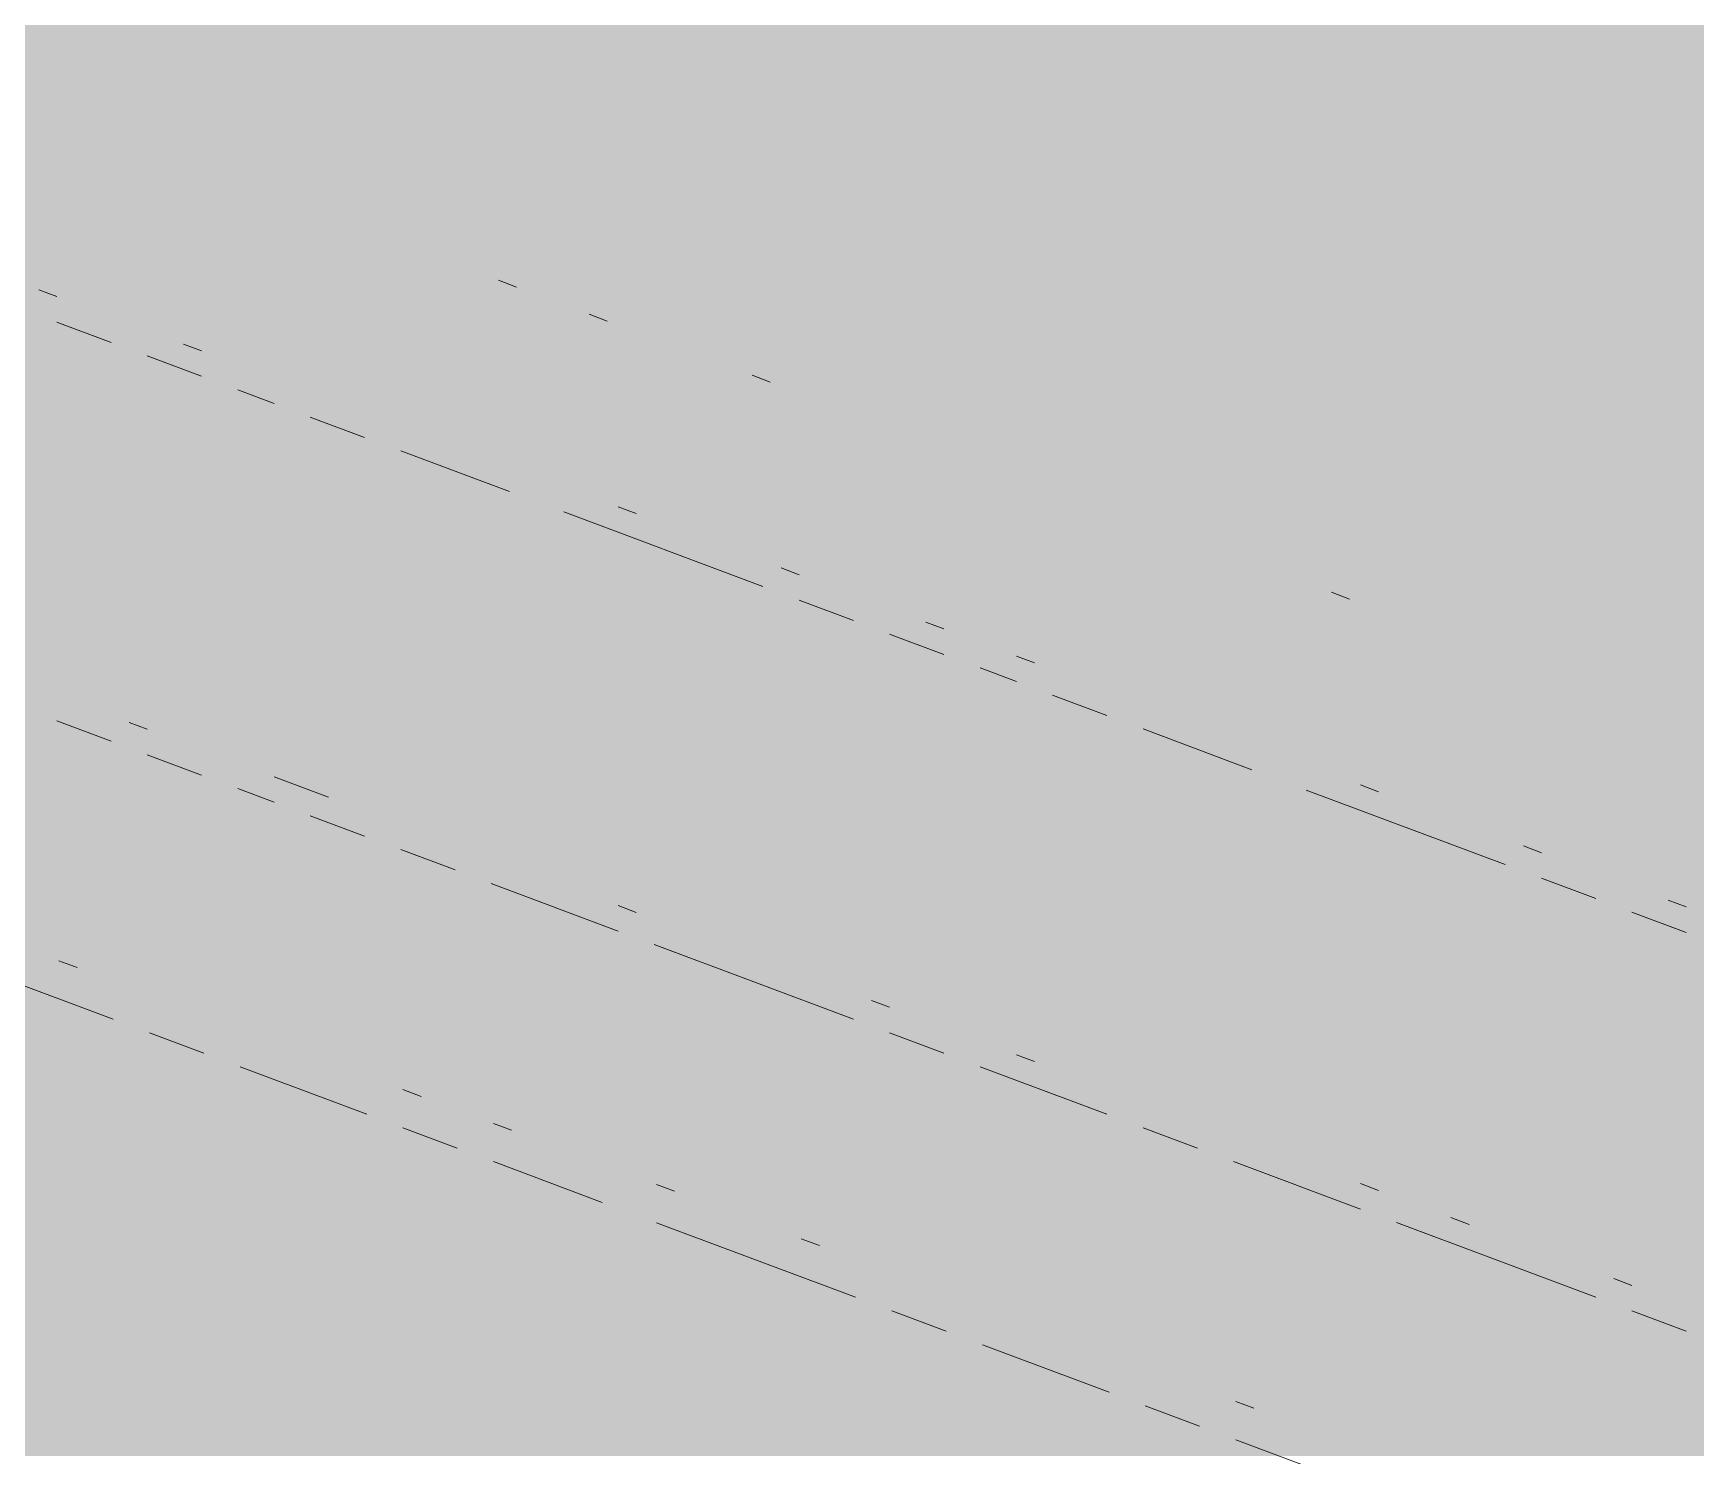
# Paper-space layout '03 3D Building and Roof' of a CAD drawing. Header units: millimetres. Extents: x 5 to 415, y 5 to 292.
# Drawn here: x 163.49 to 169.2, y 112.69 to 117.57 of the extents above; entities that cross this region are included whole.
import ezdxf

# ---------------------------------------------------------------- set-up
doc = ezdxf.new("R2010")
doc.units = ezdxf.units.MM
doc.layers.add('EXISTING', color=7, linetype='Continuous')
doc.layers.add('IMAGES', color=7, linetype='Continuous')

# ---------------------------------------------------------------- blocks, each defined once
blk = doc.blocks.new('SHEET_03')
at = {"layer": 'EXISTING', "color": 250, "lineweight": 9}
for p, q in [((165.1544, 116.6996), (165.0923, 116.7229)), ((163.5129, 116.6903), (163.5751, 116.667)), ((165.4653, 116.5831), (165.4032, 116.6064)), ((163.7616, 116.5097), (163.5751, 116.5796)), ((164.0103, 116.5039), (164.0725, 116.4806)), ((164.0725, 116.3932), (163.886, 116.4631)), ((166.0249, 116.3735), (165.9628, 116.3968)), ((164.3212, 116.3001), (164.1969, 116.3466)), ((164.6321, 116.1836), (164.4456, 116.2535)), ((165.1295, 115.9973), (164.7565, 116.137)), ((166, 115.6712), (165.3161, 115.9274)), ((165.5026, 115.9449), (165.5648, 115.9216)), ((166.0622, 115.7353), (166.1244, 115.712)), ((166.3109, 115.5547), (166.1244, 115.6246)), ((168.0146, 115.6282), (167.9524, 115.6515)), ((166.6218, 115.4382), (166.4353, 115.5081)), ((166.5596, 115.5489), (166.6218, 115.5257)), ((166.8705, 115.3451), (166.7461, 115.3917)), ((166.8705, 115.4325), (166.9327, 115.4092)), ((167.1814, 115.2286), (166.9949, 115.2985)), ((163.7616, 115.1403), (163.5751, 115.2102)), ((163.8238, 115.2044), (163.886, 115.1811)), ((167.6788, 115.0423), (167.3057, 115.182)), ((164.0725, 115.0239), (163.886, 115.0937)), ((164.3212, 115.0181), (164.5077, 114.9482)), ((168.0519, 114.9899), (168.1141, 114.9666)), ((164.3212, 114.9307), (164.1969, 114.9773)), ((168.5493, 114.7162), (167.8653, 114.9724)), ((164.6321, 114.8142), (164.4456, 114.8841)), ((164.943, 114.6978), (164.7565, 114.7677)), ((168.6115, 114.7803), (168.6737, 114.757)), ((165.5026, 114.4881), (165.0673, 114.6512)), ((168.8602, 114.5997), (168.6737, 114.6696)), ((169.1089, 114.594), (169.1711, 114.5707)), ((165.5026, 114.5755), (165.5648, 114.5523)), ((169.1711, 114.4833), (168.9845, 114.5531)), ((163.7692, 114.1853), (163.0852, 114.4415)), ((166.3109, 114.1853), (165.6269, 114.4416)), ((163.5826, 114.3863), (163.6448, 114.363)), ((166.3731, 114.2495), (166.4353, 114.2262)), ((164.0801, 114.0688), (163.8935, 114.1387)), ((166.6218, 114.0689), (166.4353, 114.1388)), ((164.6397, 113.8592), (164.2044, 114.0222)), ((167.1814, 113.8593), (166.7461, 114.0223)), ((166.8705, 114.0631), (166.9327, 114.0398)), ((164.764, 113.9437), (164.8262, 113.9204)), ((164.9506, 113.7427), (164.764, 113.8126)), ((165.0749, 113.8273), (165.1371, 113.804)), ((167.4923, 113.7428), (167.3057, 113.8127)), ((165.448, 113.5564), (165.0749, 113.6962)), ((168.0519, 113.5332), (167.6166, 113.6962)), ((165.6345, 113.6176), (165.6967, 113.5943)), ((168.0519, 113.6206), (168.1141, 113.5973)), ((168.3628, 113.5041), (168.4249, 113.4808)), ((166.3185, 113.2303), (165.6345, 113.4865)), ((168.8602, 113.2304), (168.1762, 113.4866)), ((166.1319, 113.4313), (166.1941, 113.408)), ((168.9224, 113.2945), (168.9845, 113.2712)), ((166.6294, 113.1139), (166.4428, 113.1837)), ((169.1711, 113.1139), (168.9845, 113.1838)), ((167.189, 112.9042), (166.7537, 113.0673)), ((167.4998, 112.7878), (167.3133, 112.8576)), ((167.6242, 112.8723), (167.6864, 112.849)), ((167.9973, 112.6014), (167.6242, 112.7412))]:
    blk.add_line(p, q, dxfattribs=at)
at = {"layer": 'IMAGES', "color": 7}
for points in [[(163.3549, 117.4857), (163.6976, 117.4857), (163.3549, 117.6571), (163.6976, 117.6571)], [(163.6976, 117.4857), (168.8385, 117.4857), (163.6976, 117.6571), (168.8385, 117.6571)], [(168.8385, 117.4857), (169.1812, 117.4857), (168.8385, 117.6571), (169.1812, 117.6571)], [(169.1812, 117.4857), (169.3526, 117.4857), (169.1812, 117.6571), (169.3526, 117.6571)], [(163.3549, 117.1429), (163.5262, 117.1429), (163.3549, 117.4857), (163.5262, 117.4857)], [(163.5262, 117.1429), (163.6976, 117.1429), (163.5262, 117.4857), (163.6976, 117.4857)], [(163.6976, 117.3143), (163.869, 117.3143), (163.6976, 117.4857), (163.869, 117.4857)], [(163.869, 117.3143), (164.0403, 117.3143), (163.869, 117.4857), (164.0403, 117.4857)], [(164.0403, 117.3143), (164.2117, 117.3143), (164.0403, 117.4857), (164.2117, 117.4857)], [(164.2117, 117.3143), (169.3526, 117.3143), (164.2117, 117.4857), (169.3526, 117.4857)], [(163.6976, 117.1429), (163.869, 117.1429), (163.6976, 117.3143), (163.869, 117.3143)], [(163.869, 117.1429), (164.0403, 117.1429), (163.869, 117.3143), (164.0403, 117.3143)], [(164.0403, 117.1429), (164.2117, 117.1429), (164.0403, 117.3143), (164.2117, 117.3143)], [(164.2117, 117.1429), (164.3831, 117.1429), (164.2117, 117.3143), (164.3831, 117.3143)], [(164.3831, 117.1429), (164.5544, 117.1429), (164.3831, 117.3143), (164.5544, 117.3143)], [(164.5544, 117.1429), (169.8667, 117.1429), (164.5544, 117.3143), (169.8667, 117.3143)], [(163.3549, 116.9714), (163.5262, 116.9714), (163.3549, 117.1429), (163.5262, 117.1429)], [(163.5262, 116.9714), (164.0403, 116.9714), (163.5262, 117.1429), (164.0403, 117.1429)], [(164.0403, 116.9714), (164.3831, 116.9714), (164.0403, 117.1429), (164.3831, 117.1429)], [(164.3831, 116.8), (164.5544, 116.8), (164.3831, 117.1429), (164.5544, 117.1429)], [(164.5544, 116.9714), (164.7258, 116.9714), (164.5544, 117.1429), (164.7258, 117.1429)], [(164.7258, 116.9714), (170.2094, 116.9714), (164.7258, 117.1429), (170.2094, 117.1429)], [(163.3549, 116.8), (163.6976, 116.8), (163.3549, 116.9714), (163.6976, 116.9714)], [(163.6976, 116.8), (164.0403, 116.8), (163.6976, 116.9714), (164.0403, 116.9714)], [(164.0403, 116.6286), (164.2117, 116.6286), (164.0403, 116.9714), (164.2117, 116.9714)], [(164.2117, 116.8), (164.3831, 116.8), (164.2117, 116.9714), (164.3831, 116.9714)], [(164.5544, 116.8), (164.7258, 116.8), (164.5544, 116.9714), (164.7258, 116.9714)], [(164.7258, 116.8), (164.8971, 116.8), (164.7258, 116.9714), (164.8971, 116.9714)], [(164.8971, 116.8), (165.0685, 116.8), (164.8971, 116.9714), (165.0685, 116.9714)], [(165.0685, 116.8), (165.5826, 116.8), (165.0685, 116.9714), (165.5826, 116.9714)], [(165.5826, 116.8), (170.8949, 116.8), (165.5826, 116.9714), (170.8949, 116.9714)], [(163.3549, 116.6286), (163.5262, 116.6286), (163.3549, 116.8), (163.5262, 116.8)], [(163.5262, 116.6286), (163.6976, 116.6286), (163.5262, 116.8), (163.6976, 116.8)], [(163.6976, 116.6286), (163.869, 116.6286), (163.6976, 116.8), (163.869, 116.8)], [(163.869, 116.6286), (164.0403, 116.6286), (163.869, 116.8), (164.0403, 116.8)], [(164.2117, 116.6286), (164.8971, 116.6286), (164.2117, 116.8), (164.8971, 116.8)], [(164.8971, 116.6286), (165.0685, 116.6286), (164.8971, 116.8), (165.0685, 116.8)], [(165.0685, 116.6286), (165.2399, 116.6286), (165.0685, 116.8), (165.2399, 116.8)], [(165.2399, 116.6286), (165.5826, 116.6286), (165.2399, 116.8), (165.5826, 116.8)], [(165.5826, 116.6286), (171.0662, 116.6286), (165.5826, 116.8), (171.0662, 116.8)], [(163.3549, 116.4571), (163.5262, 116.4571), (163.3549, 116.6286), (163.5262, 116.6286)], [(163.5262, 116.4571), (163.6976, 116.4571), (163.5262, 116.6286), (163.6976, 116.6286)], [(163.6976, 116.4571), (163.869, 116.4571), (163.6976, 116.6286), (163.869, 116.6286)], [(163.869, 116.4571), (164.0403, 116.4571), (163.869, 116.6286), (164.0403, 116.6286)], [(164.0403, 116.4571), (164.2117, 116.4571), (164.0403, 116.6286), (164.2117, 116.6286)], [(164.2117, 116.4571), (164.3831, 116.4571), (164.2117, 116.6286), (164.3831, 116.6286)], [(164.3831, 116.4571), (164.7258, 116.4571), (164.3831, 116.6286), (164.7258, 116.6286)], [(164.7258, 116.4571), (165.0685, 116.4571), (164.7258, 116.6286), (165.0685, 116.6286)], [(165.0685, 116.4571), (165.2399, 116.4571), (165.0685, 116.6286), (165.2399, 116.6286)], [(165.2399, 116.4571), (165.4112, 116.4571), (165.2399, 116.6286), (165.4112, 116.6286)], [(165.4112, 116.4571), (165.5826, 116.4571), (165.4112, 116.6286), (165.5826, 116.6286)], [(165.5826, 116.2857), (165.754, 116.2857), (165.5826, 116.6286), (165.754, 116.6286)], [(165.754, 116.4571), (166.268, 116.4571), (165.754, 116.6286), (166.268, 116.6286)], [(166.268, 116.4571), (166.4394, 116.4571), (166.268, 116.6286), (166.4394, 116.6286)], [(166.4394, 116.4571), (171.7517, 116.4571), (166.4394, 116.6286), (171.7517, 116.6286)], [(163.3549, 116.2857), (163.5262, 116.2857), (163.3549, 116.4571), (163.5262, 116.4571)], [(163.5262, 116.2857), (163.6976, 116.2857), (163.5262, 116.4571), (163.6976, 116.4571)], [(163.6976, 116.2857), (163.869, 116.2857), (163.6976, 116.4571), (163.869, 116.4571)], [(163.869, 116.2857), (164.3831, 116.2857), (163.869, 116.4571), (164.3831, 116.4571)], [(164.3831, 116.2857), (164.5544, 116.2857), (164.3831, 116.4571), (164.5544, 116.4571)], [(164.5544, 116.2857), (164.7258, 116.2857), (164.5544, 116.4571), (164.7258, 116.4571)], [(164.7258, 116.2857), (164.8971, 116.2857), (164.7258, 116.4571), (164.8971, 116.4571)], [(164.8971, 116.2857), (165.4112, 116.2857), (164.8971, 116.4571), (165.4112, 116.4571)], [(165.4112, 116.2857), (165.5826, 116.2857), (165.4112, 116.4571), (165.5826, 116.4571)], [(165.754, 116.2857), (165.9253, 116.2857), (165.754, 116.4571), (165.9253, 116.4571)], [(165.9253, 116.2857), (166.0967, 116.2857), (165.9253, 116.4571), (166.0967, 116.4571)], [(166.0967, 116.2857), (166.268, 116.2857), (166.0967, 116.4571), (166.268, 116.4571)], [(166.268, 116.2857), (166.4394, 116.2857), (166.268, 116.4571), (166.4394, 116.4571)], [(166.4394, 116.2857), (166.6108, 116.2857), (166.4394, 116.4571), (166.6108, 116.4571)], [(166.6108, 116.2857), (166.7821, 116.2857), (166.6108, 116.4571), (166.7821, 116.4571)], [(166.7821, 116.2857), (172.0944, 116.2857), (166.7821, 116.4571), (172.0944, 116.4571)], [(162.1553, 116.1143), (163.5262, 116.1143), (162.1553, 116.2857), (163.5262, 116.2857)], [(163.5262, 116.1143), (164.0403, 116.1143), (163.5262, 116.2857), (164.0403, 116.2857)], [(164.0403, 116.1143), (164.2117, 116.1143), (164.0403, 116.2857), (164.2117, 116.2857)], [(164.2117, 116.1143), (164.3831, 116.1143), (164.2117, 116.2857), (164.3831, 116.2857)], [(164.3831, 116.1143), (164.7258, 116.1143), (164.3831, 116.2857), (164.7258, 116.2857)], [(164.7258, 116.1143), (164.8971, 116.1143), (164.7258, 116.2857), (164.8971, 116.2857)], [(164.8971, 116.1143), (165.0685, 116.1143), (164.8971, 116.2857), (165.0685, 116.2857)], [(165.0685, 116.1143), (165.2399, 116.1143), (165.0685, 116.2857), (165.2399, 116.2857)], [(165.2399, 116.1143), (165.4112, 116.1143), (165.2399, 116.2857), (165.4112, 116.2857)], [(165.4112, 116.1143), (165.5826, 116.1143), (165.4112, 116.2857), (165.5826, 116.2857)], [(165.5826, 116.1143), (166.268, 116.1143), (165.5826, 116.2857), (166.268, 116.2857)], [(166.268, 116.1143), (166.4394, 116.1143), (166.268, 116.2857), (166.4394, 116.2857)], [(166.4394, 115.9429), (166.6108, 115.9429), (166.4394, 116.2857), (166.6108, 116.2857)], [(166.6108, 116.1143), (166.7821, 116.1143), (166.6108, 116.2857), (166.7821, 116.2857)], [(166.7821, 116.1143), (166.9535, 116.1143), (166.7821, 116.2857), (166.9535, 116.2857)], [(166.9535, 116.1143), (167.1249, 116.1143), (166.9535, 116.2857), (167.1249, 116.2857)], [(167.1249, 116.1143), (167.2962, 116.1143), (167.1249, 116.2857), (167.2962, 116.2857)], [(167.2962, 116.1143), (172.4371, 116.1143), (167.2962, 116.2857), (172.4371, 116.2857)], [(162.6694, 115.9429), (164.0403, 115.9429), (162.6694, 116.1143), (164.0403, 116.1143)], [(164.0403, 115.9429), (164.2117, 115.9429), (164.0403, 116.1143), (164.2117, 116.1143)], [(164.2117, 115.9429), (164.3831, 115.9429), (164.2117, 116.1143), (164.3831, 116.1143)], [(164.3831, 115.9429), (164.5544, 115.9429), (164.3831, 116.1143), (164.5544, 116.1143)], [(164.5544, 115.9429), (164.7258, 115.9429), (164.5544, 116.1143), (164.7258, 116.1143)], [(164.7258, 115.9429), (165.2399, 115.9429), (164.7258, 116.1143), (165.2399, 116.1143)], [(165.2399, 115.9429), (165.5826, 115.9429), (165.2399, 116.1143), (165.5826, 116.1143)], [(165.5826, 115.9429), (165.754, 115.9429), (165.5826, 116.1143), (165.754, 116.1143)], [(165.754, 115.9429), (165.9253, 115.9429), (165.754, 116.1143), (165.9253, 116.1143)], [(165.9253, 115.9429), (166.268, 115.9429), (165.9253, 116.1143), (166.268, 116.1143)], [(166.268, 115.7714), (166.4394, 115.7714), (166.268, 116.1143), (166.4394, 116.1143)], [(166.6108, 115.9429), (166.7821, 115.9429), (166.6108, 116.1143), (166.7821, 116.1143)], [(166.7821, 115.9429), (167.1249, 115.9429), (166.7821, 116.1143), (167.1249, 116.1143)], [(167.1249, 115.9429), (167.2962, 115.9429), (167.1249, 116.1143), (167.2962, 116.1143)], [(167.2962, 115.9429), (167.4676, 115.9429), (167.2962, 116.1143), (167.4676, 116.1143)], [(167.4676, 115.9429), (173.1226, 115.9429), (167.4676, 116.1143), (173.1226, 116.1143)], [(163.3549, 115.7714), (163.6976, 115.7714), (163.3549, 115.9429), (163.6976, 115.9429)], [(163.6976, 115.7714), (164.3831, 115.7714), (163.6976, 115.9429), (164.3831, 115.9429)], [(164.3831, 115.7714), (164.7258, 115.7714), (164.3831, 115.9429), (164.7258, 115.9429)], [(164.7258, 115.7714), (164.8971, 115.7714), (164.7258, 115.9429), (164.8971, 115.9429)], [(164.8971, 115.7714), (165.0685, 115.7714), (164.8971, 115.9429), (165.0685, 115.9429)], [(165.0685, 115.7714), (165.2399, 115.7714), (165.0685, 115.9429), (165.2399, 115.9429)], [(165.2399, 115.7714), (165.4112, 115.7714), (165.2399, 115.9429), (165.4112, 115.9429)], [(165.4112, 115.7714), (165.5826, 115.7714), (165.4112, 115.9429), (165.5826, 115.9429)], [(165.5826, 115.6), (165.754, 115.6), (165.5826, 115.9429), (165.754, 115.9429)], [(165.754, 115.7714), (165.9253, 115.7714), (165.754, 115.9429), (165.9253, 115.9429)], [(165.9253, 115.7714), (166.0967, 115.7714), (165.9253, 115.9429), (166.0967, 115.9429)], [(166.0967, 115.7714), (166.268, 115.7714), (166.0967, 115.9429), (166.268, 115.9429)], [(166.4394, 115.7714), (167.1249, 115.7714), (166.4394, 115.9429), (167.1249, 115.9429)], [(167.1249, 115.7714), (167.2962, 115.7714), (167.1249, 115.9429), (167.2962, 115.9429)], [(167.2962, 115.7714), (167.4676, 115.7714), (167.2962, 115.9429), (167.4676, 115.9429)], [(167.4676, 115.7714), (167.639, 115.7714), (167.4676, 115.9429), (167.639, 115.9429)], [(167.639, 115.7714), (167.9817, 115.7714), (167.639, 115.9429), (167.9817, 115.9429)], [(167.9817, 115.7714), (168.153, 115.7714), (167.9817, 115.9429), (168.153, 115.9429)], [(168.153, 115.7714), (173.4653, 115.7714), (168.153, 115.9429), (173.4653, 115.9429)], [(163.3549, 115.6), (163.5262, 115.6), (163.3549, 115.7714), (163.5262, 115.7714)], [(163.5262, 115.6), (163.6976, 115.6), (163.5262, 115.7714), (163.6976, 115.7714)], [(163.6976, 115.6), (163.869, 115.6), (163.6976, 115.7714), (163.869, 115.7714)], [(163.869, 115.6), (164.8971, 115.6), (163.869, 115.7714), (164.8971, 115.7714)], [(164.8971, 115.6), (165.0685, 115.6), (164.8971, 115.7714), (165.0685, 115.7714)], [(165.0685, 115.6), (165.4112, 115.6), (165.0685, 115.7714), (165.4112, 115.7714)], [(165.4112, 115.6), (165.5826, 115.6), (165.4112, 115.7714), (165.5826, 115.7714)], [(165.754, 115.6), (166.0967, 115.6), (165.754, 115.7714), (166.0967, 115.7714)], [(166.0967, 115.6), (166.268, 115.6), (166.0967, 115.7714), (166.268, 115.7714)], [(166.268, 115.6), (166.4394, 115.6), (166.268, 115.7714), (166.4394, 115.7714)], [(166.4394, 115.6), (166.6108, 115.6), (166.4394, 115.7714), (166.6108, 115.7714)], [(166.6108, 115.6), (166.9535, 115.6), (166.6108, 115.7714), (166.9535, 115.7714)], [(166.9535, 115.6), (167.1249, 115.6), (166.9535, 115.7714), (167.1249, 115.7714)], [(167.1249, 115.6), (167.2962, 115.6), (167.1249, 115.7714), (167.2962, 115.7714)], [(167.2962, 115.4286), (167.9817, 115.4286), (167.2962, 115.7714), (167.9817, 115.7714)], [(167.9817, 115.6), (168.153, 115.6), (167.9817, 115.7714), (168.153, 115.7714)], [(168.153, 115.6), (168.3244, 115.6), (168.153, 115.7714), (168.3244, 115.7714)], [(168.3244, 115.6), (168.4958, 115.6), (168.3244, 115.7714), (168.4958, 115.7714)], [(168.4958, 115.6), (168.6671, 115.6), (168.4958, 115.7714), (168.6671, 115.7714)], [(168.6671, 115.6), (173.9794, 115.6), (168.6671, 115.7714), (173.9794, 115.7714)], [(163.3549, 115.4286), (163.5262, 115.4286), (163.3549, 115.6), (163.5262, 115.6)], [(163.5262, 115.4286), (163.6976, 115.4286), (163.5262, 115.6), (163.6976, 115.6)], [(163.6976, 115.4286), (164.0403, 115.4286), (163.6976, 115.6), (164.0403, 115.6)], [(164.0403, 115.4286), (165.4112, 115.4286), (164.0403, 115.6), (165.4112, 115.6)], [(165.4112, 115.4286), (165.5826, 115.4286), (165.4112, 115.6), (165.5826, 115.6)], [(165.5826, 115.4286), (165.754, 115.4286), (165.5826, 115.6), (165.754, 115.6)], [(165.754, 115.4286), (165.9253, 115.4286), (165.754, 115.6), (165.9253, 115.6)], [(165.9253, 115.4286), (166.0967, 115.4286), (165.9253, 115.6), (166.0967, 115.6)], [(166.0967, 115.4286), (166.4394, 115.4286), (166.0967, 115.6), (166.4394, 115.6)], [(166.4394, 115.4286), (166.6108, 115.4286), (166.4394, 115.6), (166.6108, 115.6)], [(166.6108, 115.2571), (166.7821, 115.2571), (166.6108, 115.6), (166.7821, 115.6)], [(166.7821, 115.4286), (166.9535, 115.4286), (166.7821, 115.6), (166.9535, 115.6)], [(166.9535, 115.4286), (167.1249, 115.4286), (166.9535, 115.6), (167.1249, 115.6)], [(167.1249, 115.4286), (167.2962, 115.4286), (167.1249, 115.6), (167.2962, 115.6)], [(167.9817, 115.4286), (168.153, 115.4286), (167.9817, 115.6), (168.153, 115.6)], [(168.153, 115.4286), (168.3244, 115.4286), (168.153, 115.6), (168.3244, 115.6)], [(168.3244, 115.4286), (168.4958, 115.4286), (168.3244, 115.6), (168.4958, 115.6)], [(168.4958, 115.4286), (168.6671, 115.4286), (168.4958, 115.6), (168.6671, 115.6)], [(168.6671, 115.4286), (169.0099, 115.4286), (168.6671, 115.6), (169.0099, 115.6)], [(169.0099, 115.2571), (169.1812, 115.2571), (169.0099, 115.6), (169.1812, 115.6)], [(169.1812, 115.4286), (169.3526, 115.4286), (169.1812, 115.6), (169.3526, 115.6)], [(163.3549, 115.2571), (163.5262, 115.2571), (163.3549, 115.4286), (163.5262, 115.4286)], [(163.5262, 115.2571), (163.6976, 115.2571), (163.5262, 115.4286), (163.6976, 115.4286)], [(163.6976, 115.2571), (164.0403, 115.2571), (163.6976, 115.4286), (164.0403, 115.4286)], [(164.0403, 115.2571), (164.3831, 115.2571), (164.0403, 115.4286), (164.3831, 115.4286)], [(164.3831, 115.2571), (165.754, 115.2571), (164.3831, 115.4286), (165.754, 115.4286)], [(165.754, 115.2571), (165.9253, 115.2571), (165.754, 115.4286), (165.9253, 115.4286)], [(165.9253, 115.2571), (166.268, 115.2571), (165.9253, 115.4286), (166.268, 115.4286)], [(166.268, 115.2571), (166.4394, 115.2571), (166.268, 115.4286), (166.4394, 115.4286)], [(166.4394, 115.2571), (166.6108, 115.2571), (166.4394, 115.4286), (166.6108, 115.4286)], [(166.7821, 115.2571), (166.9535, 115.2571), (166.7821, 115.4286), (166.9535, 115.4286)], [(166.9535, 115.2571), (167.1249, 115.2571), (166.9535, 115.4286), (167.1249, 115.4286)], [(167.1249, 115.2571), (167.2962, 115.2571), (167.1249, 115.4286), (167.2962, 115.4286)], [(167.2962, 115.2571), (167.4676, 115.2571), (167.2962, 115.4286), (167.4676, 115.4286)], [(167.4676, 115.2571), (167.639, 115.2571), (167.4676, 115.4286), (167.639, 115.4286)], [(167.639, 115.2571), (167.9817, 115.2571), (167.639, 115.4286), (167.9817, 115.4286)], [(167.9817, 115.2571), (168.153, 115.2571), (167.9817, 115.4286), (168.153, 115.4286)], [(168.153, 115.2571), (168.4958, 115.2571), (168.153, 115.4286), (168.4958, 115.4286)], [(168.4958, 115.2571), (168.6671, 115.2571), (168.4958, 115.4286), (168.6671, 115.4286)], [(168.6671, 115.0857), (168.8385, 115.0857), (168.6671, 115.4286), (168.8385, 115.4286)], [(168.8385, 115.2571), (169.0099, 115.2571), (168.8385, 115.4286), (169.0099, 115.4286)], [(169.1812, 115.2571), (169.3526, 115.2571), (169.1812, 115.4286), (169.3526, 115.4286)], [(163.3549, 115.0857), (164.0403, 115.0857), (163.3549, 115.2571), (164.0403, 115.2571)], [(164.0403, 115.0857), (164.2117, 115.0857), (164.0403, 115.2571), (164.2117, 115.2571)], [(164.2117, 115.0857), (164.3831, 115.0857), (164.2117, 115.2571), (164.3831, 115.2571)], [(164.3831, 115.0857), (164.7258, 115.0857), (164.3831, 115.2571), (164.7258, 115.2571)], [(164.7258, 114.9143), (164.8971, 114.9143), (164.7258, 115.2571), (164.8971, 115.2571)], [(164.8971, 115.0857), (166.268, 115.0857), (164.8971, 115.2571), (166.268, 115.2571)], [(166.268, 115.0857), (166.4394, 115.0857), (166.268, 115.2571), (166.4394, 115.2571)], [(166.4394, 115.0857), (166.6108, 115.0857), (166.4394, 115.2571), (166.6108, 115.2571)], [(166.6108, 115.0857), (166.7821, 115.0857), (166.6108, 115.2571), (166.7821, 115.2571)], [(166.7821, 115.0857), (166.9535, 115.0857), (166.7821, 115.2571), (166.9535, 115.2571)], [(166.9535, 115.0857), (167.1249, 115.0857), (166.9535, 115.2571), (167.1249, 115.2571)], [(167.1249, 115.0857), (167.2962, 115.0857), (167.1249, 115.2571), (167.2962, 115.2571)], [(167.2962, 115.0857), (167.4676, 115.0857), (167.2962, 115.2571), (167.4676, 115.2571)], [(167.4676, 114.9143), (167.639, 114.9143), (167.4676, 115.2571), (167.639, 115.2571)], [(167.639, 115.0857), (167.8103, 115.0857), (167.639, 115.2571), (167.8103, 115.2571)], [(167.8103, 115.0857), (167.9817, 115.0857), (167.8103, 115.2571), (167.9817, 115.2571)], [(167.9817, 115.0857), (168.3244, 115.0857), (167.9817, 115.2571), (168.3244, 115.2571)], [(168.3244, 115.0857), (168.4958, 115.0857), (168.3244, 115.2571), (168.4958, 115.2571)], [(168.4958, 115.0857), (168.6671, 115.0857), (168.4958, 115.2571), (168.6671, 115.2571)], [(168.8385, 115.0857), (169.1812, 115.0857), (168.8385, 115.2571), (169.1812, 115.2571)], [(169.1812, 115.0857), (169.3526, 115.0857), (169.1812, 115.2571), (169.3526, 115.2571)], [(163.3549, 114.9143), (163.5262, 114.9143), (163.3549, 115.0857), (163.5262, 115.0857)], [(163.5262, 114.9143), (163.6976, 114.9143), (163.5262, 115.0857), (163.6976, 115.0857)], [(163.6976, 114.9143), (163.869, 114.9143), (163.6976, 115.0857), (163.869, 115.0857)], [(163.869, 114.9143), (164.0403, 114.9143), (163.869, 115.0857), (164.0403, 115.0857)], [(164.0403, 114.9143), (164.2117, 114.9143), (164.0403, 115.0857), (164.2117, 115.0857)], [(164.2117, 114.9143), (164.3831, 114.9143), (164.2117, 115.0857), (164.3831, 115.0857)], [(164.3831, 114.7429), (164.5544, 114.7429), (164.3831, 115.0857), (164.5544, 115.0857)], [(164.5544, 114.9143), (164.7258, 114.9143), (164.5544, 115.0857), (164.7258, 115.0857)], [(164.8971, 114.9143), (165.0685, 114.9143), (164.8971, 115.0857), (165.0685, 115.0857)], [(165.0685, 114.7429), (165.2399, 114.7429), (165.0685, 115.0857), (165.2399, 115.0857)], [(165.2399, 114.9143), (165.4112, 114.9143), (165.2399, 115.0857), (165.4112, 115.0857)], [(165.4112, 114.9143), (166.7821, 114.9143), (165.4112, 115.0857), (166.7821, 115.0857)], [(166.7821, 114.9143), (166.9535, 114.9143), (166.7821, 115.0857), (166.9535, 115.0857)], [(166.9535, 114.9143), (167.1249, 114.9143), (166.9535, 115.0857), (167.1249, 115.0857)], [(167.1249, 114.9143), (167.2962, 114.9143), (167.1249, 115.0857), (167.2962, 115.0857)], [(167.2962, 114.9143), (167.4676, 114.9143), (167.2962, 115.0857), (167.4676, 115.0857)], [(167.639, 114.9143), (167.9817, 114.9143), (167.639, 115.0857), (167.9817, 115.0857)], [(167.9817, 114.9143), (168.153, 114.9143), (167.9817, 115.0857), (168.153, 115.0857)], [(168.153, 114.9143), (168.3244, 114.9143), (168.153, 115.0857), (168.3244, 115.0857)], [(168.3244, 114.9143), (168.4958, 114.9143), (168.3244, 115.0857), (168.4958, 115.0857)], [(168.4958, 114.9143), (168.6671, 114.9143), (168.4958, 115.0857), (168.6671, 115.0857)], [(168.6671, 114.9143), (168.8385, 114.9143), (168.6671, 115.0857), (168.8385, 115.0857)], [(168.8385, 114.9143), (169.1812, 114.9143), (168.8385, 115.0857), (169.1812, 115.0857)], [(169.1812, 114.7429), (169.3526, 114.7429), (169.1812, 115.0857), (169.3526, 115.0857)], [(162.8408, 114.7429), (163.5262, 114.7429), (162.8408, 114.9143), (163.5262, 114.9143)], [(163.5262, 114.7429), (163.6976, 114.7429), (163.5262, 114.9143), (163.6976, 114.9143)], [(163.6976, 114.7429), (164.0403, 114.7429), (163.6976, 114.9143), (164.0403, 114.9143)], [(164.0403, 114.7429), (164.2117, 114.7429), (164.0403, 114.9143), (164.2117, 114.9143)], [(164.2117, 114.7429), (164.3831, 114.7429), (164.2117, 114.9143), (164.3831, 114.9143)], [(164.5544, 114.7429), (164.7258, 114.7429), (164.5544, 114.9143), (164.7258, 114.9143)], [(164.7258, 114.7429), (165.0685, 114.7429), (164.7258, 114.9143), (165.0685, 114.9143)], [(165.2399, 114.7429), (165.4112, 114.7429), (165.2399, 114.9143), (165.4112, 114.9143)], [(165.4112, 114.7429), (165.5826, 114.7429), (165.4112, 114.9143), (165.5826, 114.9143)], [(165.5826, 114.7429), (165.754, 114.7429), (165.5826, 114.9143), (165.754, 114.9143)], [(165.754, 114.7429), (165.9253, 114.7429), (165.754, 114.9143), (165.9253, 114.9143)], [(165.9253, 114.7429), (166.0967, 114.7429), (165.9253, 114.9143), (166.0967, 114.9143)], [(166.0967, 114.7429), (167.1249, 114.7429), (166.0967, 114.9143), (167.1249, 114.9143)], [(167.1249, 114.7429), (167.2962, 114.7429), (167.1249, 114.9143), (167.2962, 114.9143)], [(167.2962, 114.7429), (167.639, 114.7429), (167.2962, 114.9143), (167.639, 114.9143)], [(167.639, 114.7429), (167.8103, 114.7429), (167.639, 114.9143), (167.8103, 114.9143)], [(167.8103, 114.7429), (167.9817, 114.7429), (167.8103, 114.9143), (167.9817, 114.9143)], [(167.9817, 114.7429), (168.153, 114.7429), (167.9817, 114.9143), (168.153, 114.9143)], [(168.153, 114.7429), (168.3244, 114.7429), (168.153, 114.9143), (168.3244, 114.9143)], [(168.3244, 114.5714), (168.4958, 114.5714), (168.3244, 114.9143), (168.4958, 114.9143)], [(168.4958, 114.7429), (168.6671, 114.7429), (168.4958, 114.9143), (168.6671, 114.9143)], [(168.6671, 114.7429), (168.8385, 114.7429), (168.6671, 114.9143), (168.8385, 114.9143)], [(168.8385, 114.7429), (169.0099, 114.7429), (168.8385, 114.9143), (169.0099, 114.9143)], [(169.0099, 114.7429), (169.1812, 114.7429), (169.0099, 114.9143), (169.1812, 114.9143)], [(163.3549, 114.5714), (163.6976, 114.5714), (163.3549, 114.7429), (163.6976, 114.7429)], [(163.6976, 114.4), (163.869, 114.4), (163.6976, 114.7429), (163.869, 114.7429)], [(163.869, 114.4), (164.0403, 114.4), (163.869, 114.7429), (164.0403, 114.7429)], [(164.0403, 114.5714), (164.2117, 114.5714), (164.0403, 114.7429), (164.2117, 114.7429)], [(164.2117, 114.5714), (164.3831, 114.5714), (164.2117, 114.7429), (164.3831, 114.7429)], [(164.3831, 114.5714), (164.5544, 114.5714), (164.3831, 114.7429), (164.5544, 114.7429)], [(164.5544, 114.5714), (164.7258, 114.5714), (164.5544, 114.7429), (164.7258, 114.7429)], [(164.7258, 114.5714), (164.8971, 114.5714), (164.7258, 114.7429), (164.8971, 114.7429)], [(164.8971, 114.5714), (165.0685, 114.5714), (164.8971, 114.7429), (165.0685, 114.7429)], [(165.0685, 114.5714), (165.2399, 114.5714), (165.0685, 114.7429), (165.2399, 114.7429)], [(165.2399, 114.5714), (165.5826, 114.5714), (165.2399, 114.7429), (165.5826, 114.7429)], [(165.5826, 114.5714), (165.9253, 114.5714), (165.5826, 114.7429), (165.9253, 114.7429)], [(165.9253, 114.5714), (166.0967, 114.5714), (165.9253, 114.7429), (166.0967, 114.7429)], [(166.0967, 114.5714), (166.268, 114.5714), (166.0967, 114.7429), (166.268, 114.7429)], [(166.268, 114.5714), (166.4394, 114.5714), (166.268, 114.7429), (166.4394, 114.7429)], [(166.4394, 114.5714), (167.8103, 114.5714), (166.4394, 114.7429), (167.8103, 114.7429)], [(167.8103, 114.5714), (167.9817, 114.5714), (167.8103, 114.7429), (167.9817, 114.7429)], [(167.9817, 114.5714), (168.153, 114.5714), (167.9817, 114.7429), (168.153, 114.7429)], [(168.153, 114.5714), (168.3244, 114.5714), (168.153, 114.7429), (168.3244, 114.7429)], [(168.4958, 114.5714), (168.8385, 114.5714), (168.4958, 114.7429), (168.8385, 114.7429)], [(168.8385, 114.5714), (169.1812, 114.5714), (168.8385, 114.7429), (169.1812, 114.7429)], [(169.1812, 114.5714), (169.3526, 114.5714), (169.1812, 114.7429), (169.3526, 114.7429)], [(163.3549, 114.4), (163.5262, 114.4), (163.3549, 114.5714), (163.5262, 114.5714)], [(163.5262, 114.4), (163.6976, 114.4), (163.5262, 114.5714), (163.6976, 114.5714)], [(164.0403, 114.4), (164.2117, 114.4), (164.0403, 114.5714), (164.2117, 114.5714)], [(164.2117, 114.4), (164.5544, 114.4), (164.2117, 114.5714), (164.5544, 114.5714)], [(164.5544, 114.4), (164.7258, 114.4), (164.5544, 114.5714), (164.7258, 114.5714)], [(164.7258, 114.4), (164.8971, 114.4), (164.7258, 114.5714), (164.8971, 114.5714)], [(164.8971, 114.4), (165.0685, 114.4), (164.8971, 114.5714), (165.0685, 114.5714)], [(165.0685, 114.4), (165.2399, 114.4), (165.0685, 114.5714), (165.2399, 114.5714)], [(165.2399, 114.4), (165.4112, 114.4), (165.2399, 114.5714), (165.4112, 114.5714)], [(165.4112, 114.4), (165.5826, 114.4), (165.4112, 114.5714), (165.5826, 114.5714)], [(165.5826, 114.4), (165.754, 114.4), (165.5826, 114.5714), (165.754, 114.5714)], [(165.754, 114.4), (165.9253, 114.4), (165.754, 114.5714), (165.9253, 114.5714)], [(165.9253, 114.4), (166.0967, 114.4), (165.9253, 114.5714), (166.0967, 114.5714)], [(166.0967, 114.4), (166.268, 114.4), (166.0967, 114.5714), (166.268, 114.5714)], [(166.268, 114.4), (166.4394, 114.4), (166.268, 114.5714), (166.4394, 114.5714)], [(166.4394, 114.4), (166.7821, 114.4), (166.4394, 114.5714), (166.7821, 114.5714)], [(166.7821, 114.4), (167.9817, 114.4), (166.7821, 114.5714), (167.9817, 114.5714)], [(167.9817, 114.4), (168.3244, 114.4), (167.9817, 114.5714), (168.3244, 114.5714)], [(168.3244, 114.4), (168.4958, 114.4), (168.3244, 114.5714), (168.4958, 114.5714)], [(168.4958, 114.4), (168.6671, 114.4), (168.4958, 114.5714), (168.6671, 114.5714)], [(168.6671, 114.4), (168.8385, 114.4), (168.6671, 114.5714), (168.8385, 114.5714)], [(168.8385, 114.4), (169.0099, 114.4), (168.8385, 114.5714), (169.0099, 114.5714)], [(169.0099, 114.4), (169.3526, 114.4), (169.0099, 114.5714), (169.3526, 114.5714)], [(163.3549, 114.2286), (163.5262, 114.2286), (163.3549, 114.4), (163.5262, 114.4)], [(163.5262, 114.2286), (163.6976, 114.2286), (163.5262, 114.4), (163.6976, 114.4)], [(163.6976, 114.2286), (163.869, 114.2286), (163.6976, 114.4), (163.869, 114.4)], [(163.869, 114.2286), (164.0403, 114.2286), (163.869, 114.4), (164.0403, 114.4)], [(164.0403, 114.2286), (164.2117, 114.2286), (164.0403, 114.4), (164.2117, 114.4)], [(164.2117, 114.0571), (164.3831, 114.0571), (164.2117, 114.4), (164.3831, 114.4)], [(164.3831, 114.2286), (164.5544, 114.2286), (164.3831, 114.4), (164.5544, 114.4)], [(164.5544, 114.2286), (164.8971, 114.2286), (164.5544, 114.4), (164.8971, 114.4)], [(164.8971, 114.2286), (165.0685, 114.2286), (164.8971, 114.4), (165.0685, 114.4)], [(165.0685, 114.2286), (165.2399, 114.2286), (165.0685, 114.4), (165.2399, 114.4)], [(165.2399, 114.2286), (165.4112, 114.2286), (165.2399, 114.4), (165.4112, 114.4)], [(165.4112, 114.2286), (165.5826, 114.2286), (165.4112, 114.4), (165.5826, 114.4)], [(165.5826, 114.2286), (165.754, 114.2286), (165.5826, 114.4), (165.754, 114.4)], [(165.754, 114.2286), (166.268, 114.2286), (165.754, 114.4), (166.268, 114.4)], [(166.268, 114.2286), (166.6108, 114.2286), (166.268, 114.4), (166.6108, 114.4)], [(166.6108, 114.2286), (166.9535, 114.2286), (166.6108, 114.4), (166.9535, 114.4)], [(166.9535, 114.2286), (168.4958, 114.2286), (166.9535, 114.4), (168.4958, 114.4)], [(168.4958, 114.2286), (168.6671, 114.2286), (168.4958, 114.4), (168.6671, 114.4)], [(168.6671, 114.2286), (168.8385, 114.2286), (168.6671, 114.4), (168.8385, 114.4)], [(168.8385, 114.2286), (169.0099, 114.2286), (168.8385, 114.4), (169.0099, 114.4)], [(169.0099, 114.2286), (169.1812, 114.2286), (169.0099, 114.4), (169.1812, 114.4)], [(169.1812, 114.2286), (169.3526, 114.2286), (169.1812, 114.4), (169.3526, 114.4)], [(163.1835, 114.0571), (163.5262, 114.0571), (163.1835, 114.2286), (163.5262, 114.2286)], [(163.5262, 114.0571), (163.869, 114.0571), (163.5262, 114.2286), (163.869, 114.2286)], [(163.869, 114.0571), (164.0403, 114.0571), (163.869, 114.2286), (164.0403, 114.2286)], [(164.0403, 114.0571), (164.2117, 114.0571), (164.0403, 114.2286), (164.2117, 114.2286)], [(164.3831, 114.0571), (164.7258, 114.0571), (164.3831, 114.2286), (164.7258, 114.2286)], [(164.7258, 114.0571), (164.8971, 114.0571), (164.7258, 114.2286), (164.8971, 114.2286)], [(164.8971, 113.8857), (165.2399, 113.8857), (164.8971, 114.2286), (165.2399, 114.2286)], [(165.2399, 113.8857), (165.4112, 113.8857), (165.2399, 114.2286), (165.4112, 114.2286)], [(165.4112, 114.0571), (165.5826, 114.0571), (165.4112, 114.2286), (165.5826, 114.2286)], [(165.5826, 114.0571), (165.754, 114.0571), (165.5826, 114.2286), (165.754, 114.2286)], [(165.754, 114.0571), (165.9253, 114.0571), (165.754, 114.2286), (165.9253, 114.2286)], [(165.9253, 114.0571), (166.0967, 114.0571), (165.9253, 114.2286), (166.0967, 114.2286)], [(166.0967, 114.0571), (166.268, 114.0571), (166.0967, 114.2286), (166.268, 114.2286)], [(166.268, 114.0571), (166.6108, 114.0571), (166.268, 114.2286), (166.6108, 114.2286)], [(166.6108, 114.0571), (166.7821, 114.0571), (166.6108, 114.2286), (166.7821, 114.2286)], [(166.7821, 114.0571), (166.9535, 114.0571), (166.7821, 114.2286), (166.9535, 114.2286)], [(166.9535, 114.0571), (167.1249, 114.0571), (166.9535, 114.2286), (167.1249, 114.2286)], [(167.1249, 114.0571), (167.2962, 114.0571), (167.1249, 114.2286), (167.2962, 114.2286)], [(167.2962, 114.0571), (167.4676, 114.0571), (167.2962, 114.2286), (167.4676, 114.2286)], [(167.4676, 114.0571), (167.639, 114.0571), (167.4676, 114.2286), (167.639, 114.2286)], [(167.639, 114.0571), (169.0099, 114.0571), (167.639, 114.2286), (169.0099, 114.2286)], [(169.0099, 114.0571), (169.1812, 114.0571), (169.0099, 114.2286), (169.1812, 114.2286)], [(169.1812, 114.0571), (169.5239, 114.0571), (169.1812, 114.2286), (169.5239, 114.2286)], [(162.4981, 113.8857), (163.5262, 113.8857), (162.4981, 114.0571), (163.5262, 114.0571)], [(163.5262, 113.8857), (163.6976, 113.8857), (163.5262, 114.0571), (163.6976, 114.0571)], [(163.6976, 113.8857), (163.869, 113.8857), (163.6976, 114.0571), (163.869, 114.0571)], [(163.869, 113.8857), (164.0403, 113.8857), (163.869, 114.0571), (164.0403, 114.0571)], [(164.0403, 113.8857), (164.3831, 113.8857), (164.0403, 114.0571), (164.3831, 114.0571)], [(164.3831, 113.8857), (164.5544, 113.8857), (164.3831, 114.0571), (164.5544, 114.0571)], [(164.5544, 113.8857), (164.7258, 113.8857), (164.5544, 114.0571), (164.7258, 114.0571)], [(164.7258, 113.8857), (164.8971, 113.8857), (164.7258, 114.0571), (164.8971, 114.0571)], [(165.4112, 113.8857), (165.754, 113.8857), (165.4112, 114.0571), (165.754, 114.0571)], [(165.754, 113.8857), (165.9253, 113.8857), (165.754, 114.0571), (165.9253, 114.0571)], [(165.9253, 113.8857), (166.268, 113.8857), (165.9253, 114.0571), (166.268, 114.0571)], [(166.268, 113.8857), (166.4394, 113.8857), (166.268, 114.0571), (166.4394, 114.0571)], [(166.4394, 113.8857), (166.6108, 113.8857), (166.4394, 114.0571), (166.6108, 114.0571)], [(166.6108, 113.8857), (166.7821, 113.8857), (166.6108, 114.0571), (166.7821, 114.0571)], [(166.7821, 113.8857), (166.9535, 113.8857), (166.7821, 114.0571), (166.9535, 114.0571)], [(166.9535, 113.8857), (167.1249, 113.8857), (166.9535, 114.0571), (167.1249, 114.0571)], [(167.1249, 113.8857), (167.2962, 113.8857), (167.1249, 114.0571), (167.2962, 114.0571)], [(167.2962, 113.8857), (167.4676, 113.8857), (167.2962, 114.0571), (167.4676, 114.0571)], [(167.4676, 113.8857), (167.639, 113.8857), (167.4676, 114.0571), (167.639, 114.0571)], [(167.639, 113.8857), (167.9817, 113.8857), (167.639, 114.0571), (167.9817, 114.0571)], [(167.9817, 113.8857), (168.153, 113.8857), (167.9817, 114.0571), (168.153, 114.0571)], [(168.153, 113.8857), (168.4958, 113.8857), (168.153, 114.0571), (168.4958, 114.0571)], [(168.4958, 113.8857), (168.6671, 113.8857), (168.4958, 114.0571), (168.6671, 114.0571)], [(168.6671, 113.8857), (169.5239, 113.8857), (168.6671, 114.0571), (169.5239, 114.0571)], [(162.1553, 113.7143), (163.869, 113.7143), (162.1553, 113.8857), (163.869, 113.8857)], [(163.869, 113.7143), (164.0403, 113.7143), (163.869, 113.8857), (164.0403, 113.8857)], [(164.0403, 113.7143), (164.3831, 113.7143), (164.0403, 113.8857), (164.3831, 113.8857)], [(164.3831, 113.7143), (164.5544, 113.7143), (164.3831, 113.8857), (164.5544, 113.8857)], [(164.5544, 113.7143), (164.7258, 113.7143), (164.5544, 113.8857), (164.7258, 113.8857)], [(164.7258, 113.7143), (164.8971, 113.7143), (164.7258, 113.8857), (164.8971, 113.8857)], [(164.8971, 113.7143), (165.0685, 113.7143), (164.8971, 113.8857), (165.0685, 113.8857)], [(165.0685, 113.7143), (165.2399, 113.7143), (165.0685, 113.8857), (165.2399, 113.8857)], [(165.2399, 113.7143), (165.4112, 113.7143), (165.2399, 113.8857), (165.4112, 113.8857)], [(165.4112, 113.7143), (165.5826, 113.7143), (165.4112, 113.8857), (165.5826, 113.8857)], [(165.5826, 113.7143), (165.9253, 113.7143), (165.5826, 113.8857), (165.9253, 113.8857)], [(165.9253, 113.7143), (166.268, 113.7143), (165.9253, 113.8857), (166.268, 113.8857)], [(166.268, 113.7143), (166.4394, 113.7143), (166.268, 113.8857), (166.4394, 113.8857)], [(166.4394, 113.7143), (166.6108, 113.7143), (166.4394, 113.8857), (166.6108, 113.8857)], [(166.6108, 113.7143), (166.7821, 113.7143), (166.6108, 113.8857), (166.7821, 113.8857)], [(166.7821, 113.7143), (166.9535, 113.7143), (166.7821, 113.8857), (166.9535, 113.8857)], [(166.9535, 113.7143), (167.1249, 113.7143), (166.9535, 113.8857), (167.1249, 113.8857)], [(167.1249, 113.7143), (167.2962, 113.7143), (167.1249, 113.8857), (167.2962, 113.8857)], [(167.2962, 113.7143), (167.639, 113.7143), (167.2962, 113.8857), (167.639, 113.8857)], [(167.639, 113.7143), (167.8103, 113.7143), (167.639, 113.8857), (167.8103, 113.8857)], [(167.8103, 113.7143), (167.9817, 113.7143), (167.8103, 113.8857), (167.9817, 113.8857)], [(167.9817, 113.7143), (168.153, 113.7143), (167.9817, 113.8857), (168.153, 113.8857)], [(168.153, 113.7143), (168.4958, 113.7143), (168.153, 113.8857), (168.4958, 113.8857)], [(168.4958, 113.5429), (168.6671, 113.5429), (168.4958, 113.8857), (168.6671, 113.8857)], [(168.6671, 113.7143), (170.038, 113.7143), (168.6671, 113.8857), (170.038, 113.8857)], [(161.984, 113.5429), (164.3831, 113.5429), (161.984, 113.7143), (164.3831, 113.7143)], [(164.3831, 113.5429), (164.8971, 113.5429), (164.3831, 113.7143), (164.8971, 113.7143)], [(164.8971, 113.5429), (165.4112, 113.5429), (164.8971, 113.7143), (165.4112, 113.7143)], [(165.4112, 113.5429), (165.5826, 113.5429), (165.4112, 113.7143), (165.5826, 113.7143)], [(165.5826, 113.5429), (165.754, 113.5429), (165.5826, 113.7143), (165.754, 113.7143)], [(165.754, 113.5429), (165.9253, 113.5429), (165.754, 113.7143), (165.9253, 113.7143)], [(165.9253, 113.5429), (166.268, 113.5429), (165.9253, 113.7143), (166.268, 113.7143)], [(166.268, 113.5429), (166.6108, 113.5429), (166.268, 113.7143), (166.6108, 113.7143)], [(166.6108, 113.5429), (166.7821, 113.5429), (166.6108, 113.7143), (166.7821, 113.7143)], [(166.7821, 113.5429), (166.9535, 113.5429), (166.7821, 113.7143), (166.9535, 113.7143)], [(166.9535, 113.5429), (167.1249, 113.5429), (166.9535, 113.7143), (167.1249, 113.7143)], [(167.1249, 113.5429), (167.2962, 113.5429), (167.1249, 113.7143), (167.2962, 113.7143)], [(167.2962, 113.5429), (167.4676, 113.5429), (167.2962, 113.7143), (167.4676, 113.7143)], [(167.4676, 113.5429), (167.639, 113.5429), (167.4676, 113.7143), (167.639, 113.7143)], [(167.639, 113.5429), (168.153, 113.5429), (167.639, 113.7143), (168.153, 113.7143)], [(168.153, 113.5429), (168.3244, 113.5429), (168.153, 113.7143), (168.3244, 113.7143)], [(168.3244, 113.5429), (168.4958, 113.5429), (168.3244, 113.7143), (168.4958, 113.7143)], [(168.6671, 113.5429), (168.8385, 113.5429), (168.6671, 113.7143), (168.8385, 113.7143)], [(168.8385, 113.5429), (169.0099, 113.5429), (168.8385, 113.7143), (169.0099, 113.7143)], [(169.0099, 113.5429), (170.3808, 113.5429), (169.0099, 113.7143), (170.3808, 113.7143)], [(161.6412, 113.3714), (164.7258, 113.3714), (161.6412, 113.5429), (164.7258, 113.5429)], [(164.7258, 113.3714), (164.8971, 113.3714), (164.7258, 113.5429), (164.8971, 113.5429)], [(164.8971, 113.3714), (165.2399, 113.3714), (164.8971, 113.5429), (165.2399, 113.5429)], [(165.2399, 113.3714), (165.4112, 113.3714), (165.2399, 113.5429), (165.4112, 113.5429)], [(165.4112, 113.3714), (165.754, 113.3714), (165.4112, 113.5429), (165.754, 113.5429)], [(165.754, 113.3714), (165.9253, 113.3714), (165.754, 113.5429), (165.9253, 113.5429)], [(165.9253, 113.3714), (166.0967, 113.3714), (165.9253, 113.5429), (166.0967, 113.5429)], [(166.0967, 113.3714), (166.268, 113.3714), (166.0967, 113.5429), (166.268, 113.5429)], [(166.268, 113.3714), (166.4394, 113.3714), (166.268, 113.5429), (166.4394, 113.5429)], [(166.4394, 113.3714), (166.6108, 113.3714), (166.4394, 113.5429), (166.6108, 113.5429)], [(166.6108, 113.3714), (167.1249, 113.3714), (166.6108, 113.5429), (167.1249, 113.5429)], [(167.1249, 113.3714), (167.2962, 113.3714), (167.1249, 113.5429), (167.2962, 113.5429)], [(167.2962, 113.3714), (167.4676, 113.3714), (167.2962, 113.5429), (167.4676, 113.5429)], [(167.4676, 113.3714), (167.639, 113.3714), (167.4676, 113.5429), (167.639, 113.5429)], [(167.639, 113.3714), (167.8103, 113.3714), (167.639, 113.5429), (167.8103, 113.5429)], [(167.8103, 113.3714), (167.9817, 113.3714), (167.8103, 113.5429), (167.9817, 113.5429)], [(167.9817, 113.3714), (168.153, 113.3714), (167.9817, 113.5429), (168.153, 113.5429)], [(168.153, 113.3714), (168.3244, 113.3714), (168.153, 113.5429), (168.3244, 113.5429)], [(168.3244, 113.3714), (168.6671, 113.3714), (168.3244, 113.5429), (168.6671, 113.5429)], [(168.6671, 113.3714), (169.5239, 113.3714), (168.6671, 113.5429), (169.5239, 113.5429)], [(161.1272, 113.2), (165.4112, 113.2), (161.1272, 113.3714), (165.4112, 113.3714)], [(165.4112, 113.2), (165.754, 113.2), (165.4112, 113.3714), (165.754, 113.3714)], [(165.754, 113.2), (166.0967, 113.2), (165.754, 113.3714), (166.0967, 113.3714)], [(166.0967, 113.2), (166.268, 113.2), (166.0967, 113.3714), (166.268, 113.3714)], [(166.268, 113.2), (166.4394, 113.2), (166.268, 113.3714), (166.4394, 113.3714)], [(166.4394, 113.2), (166.6108, 113.2), (166.4394, 113.3714), (166.6108, 113.3714)], [(166.6108, 113.2), (166.7821, 113.2), (166.6108, 113.3714), (166.7821, 113.3714)], [(166.7821, 113.2), (166.9535, 113.2), (166.7821, 113.3714), (166.9535, 113.3714)], [(166.9535, 113.2), (167.1249, 113.2), (166.9535, 113.3714), (167.1249, 113.3714)], [(167.1249, 113.2), (167.4676, 113.2), (167.1249, 113.3714), (167.4676, 113.3714)], [(167.4676, 113.2), (167.639, 113.2), (167.4676, 113.3714), (167.639, 113.3714)], [(167.639, 113.2), (167.8103, 113.2), (167.639, 113.3714), (167.8103, 113.3714)], [(167.8103, 113.2), (167.9817, 113.2), (167.8103, 113.3714), (167.9817, 113.3714)], [(167.9817, 113.2), (168.153, 113.2), (167.9817, 113.3714), (168.153, 113.3714)], [(168.153, 113.2), (168.3244, 113.2), (168.153, 113.3714), (168.3244, 113.3714)], [(168.3244, 113.2), (168.4958, 113.2), (168.3244, 113.3714), (168.4958, 113.3714)], [(168.4958, 113.2), (168.6671, 113.2), (168.4958, 113.3714), (168.6671, 113.3714)], [(168.6671, 113.2), (169.1812, 113.2), (168.6671, 113.3714), (169.1812, 113.3714)], [(169.1812, 113.2), (169.5239, 113.2), (169.1812, 113.3714), (169.5239, 113.3714)], [(160.9558, 113.0286), (165.754, 113.0286), (160.9558, 113.2), (165.754, 113.2)], [(165.754, 113.0286), (165.9253, 113.0286), (165.754, 113.2), (165.9253, 113.2)], [(165.9253, 113.0286), (166.0967, 113.0286), (165.9253, 113.2), (166.0967, 113.2)], [(166.0967, 113.0286), (166.268, 113.0286), (166.0967, 113.2), (166.268, 113.2)], [(166.268, 113.0286), (166.6108, 113.0286), (166.268, 113.2), (166.6108, 113.2)], [(166.6108, 113.0286), (166.7821, 113.0286), (166.6108, 113.2), (166.7821, 113.2)], [(166.7821, 113.0286), (167.1249, 113.0286), (166.7821, 113.2), (167.1249, 113.2)], [(167.1249, 113.0286), (167.2962, 113.0286), (167.1249, 113.2), (167.2962, 113.2)], [(167.2962, 113.0286), (167.4676, 113.0286), (167.2962, 113.2), (167.4676, 113.2)], [(167.4676, 113.0286), (167.639, 113.0286), (167.4676, 113.2), (167.639, 113.2)], [(167.639, 113.0286), (167.9817, 113.0286), (167.639, 113.2), (167.9817, 113.2)], [(167.9817, 113.0286), (168.153, 113.0286), (167.9817, 113.2), (168.153, 113.2)], [(168.153, 113.0286), (168.3244, 113.0286), (168.153, 113.2), (168.3244, 113.2)], [(168.3244, 113.0286), (168.6671, 113.0286), (168.3244, 113.2), (168.6671, 113.2)], [(168.6671, 113.0286), (168.8385, 113.0286), (168.6671, 113.2), (168.8385, 113.2)], [(168.8385, 113.0286), (169.0099, 113.0286), (168.8385, 113.2), (169.0099, 113.2)], [(169.0099, 113.0286), (169.1812, 113.0286), (169.0099, 113.2), (169.1812, 113.2)], [(169.1812, 113.0286), (169.5239, 113.0286), (169.1812, 113.2), (169.5239, 113.2)], [(161.6412, 112.8571), (166.268, 112.8571), (161.6412, 113.0286), (166.268, 113.0286)], [(166.268, 112.8571), (166.6108, 112.8571), (166.268, 113.0286), (166.6108, 113.0286)], [(166.6108, 112.8571), (166.9535, 112.8571), (166.6108, 113.0286), (166.9535, 113.0286)], [(166.9535, 112.8571), (167.2962, 112.8571), (166.9535, 113.0286), (167.2962, 113.0286)], [(167.2962, 112.8571), (167.4676, 112.8571), (167.2962, 113.0286), (167.4676, 113.0286)], [(167.4676, 112.8571), (167.639, 112.8571), (167.4676, 113.0286), (167.639, 113.0286)], [(167.639, 112.8571), (167.8103, 112.8571), (167.639, 113.0286), (167.8103, 113.0286)], [(167.8103, 112.8571), (167.9817, 112.8571), (167.8103, 113.0286), (167.9817, 113.0286)], [(167.9817, 112.8571), (168.153, 112.8571), (167.9817, 113.0286), (168.153, 113.0286)], [(168.153, 112.8571), (168.6671, 112.8571), (168.153, 113.0286), (168.6671, 113.0286)], [(168.6671, 112.8571), (169.0099, 112.8571), (168.6671, 113.0286), (169.0099, 113.0286)], [(169.0099, 112.8571), (169.1812, 112.8571), (169.0099, 113.0286), (169.1812, 113.0286)], [(169.1812, 112.8571), (169.3526, 112.8571), (169.1812, 113.0286), (169.3526, 113.0286)], [(161.8126, 112.6857), (166.6108, 112.6857), (161.8126, 112.8571), (166.6108, 112.8571)], [(166.6108, 112.6857), (166.7821, 112.6857), (166.6108, 112.8571), (166.7821, 112.8571)], [(166.7821, 112.6857), (166.9535, 112.6857), (166.7821, 112.8571), (166.9535, 112.8571)], [(166.9535, 112.6857), (167.1249, 112.6857), (166.9535, 112.8571), (167.1249, 112.8571)], [(167.1249, 112.6857), (167.2962, 112.6857), (167.1249, 112.8571), (167.2962, 112.8571)], [(167.2962, 112.6857), (167.639, 112.6857), (167.2962, 112.8571), (167.639, 112.8571)], [(167.639, 112.6857), (167.8103, 112.6857), (167.639, 112.8571), (167.8103, 112.8571)], [(167.8103, 112.6857), (167.9817, 112.6857), (167.8103, 112.8571), (167.9817, 112.8571)], [(167.9817, 112.6857), (168.153, 112.6857), (167.9817, 112.8571), (168.153, 112.8571)], [(168.153, 112.6857), (168.3244, 112.6857), (168.153, 112.8571), (168.3244, 112.8571)], [(168.3244, 112.6857), (168.4958, 112.6857), (168.3244, 112.8571), (168.4958, 112.8571)], [(168.4958, 112.6857), (168.8385, 112.6857), (168.4958, 112.8571), (168.8385, 112.8571)], [(168.8385, 112.6857), (169.0099, 112.6857), (168.8385, 112.8571), (169.0099, 112.8571)], [(169.0099, 112.6857), (169.1812, 112.6857), (169.0099, 112.8571), (169.1812, 112.8571)], [(169.1812, 112.6857), (169.3526, 112.6857), (169.1812, 112.8571), (169.3526, 112.8571)]]:
    blk.add_solid(points, dxfattribs=at)

psp = doc.layouts.new('03 3D Building and Roof')

# ---------------------------------------------------------------- block references
psp.add_blockref('SHEET_03', (0, 0))

doc.saveas('drawing.dxf')
